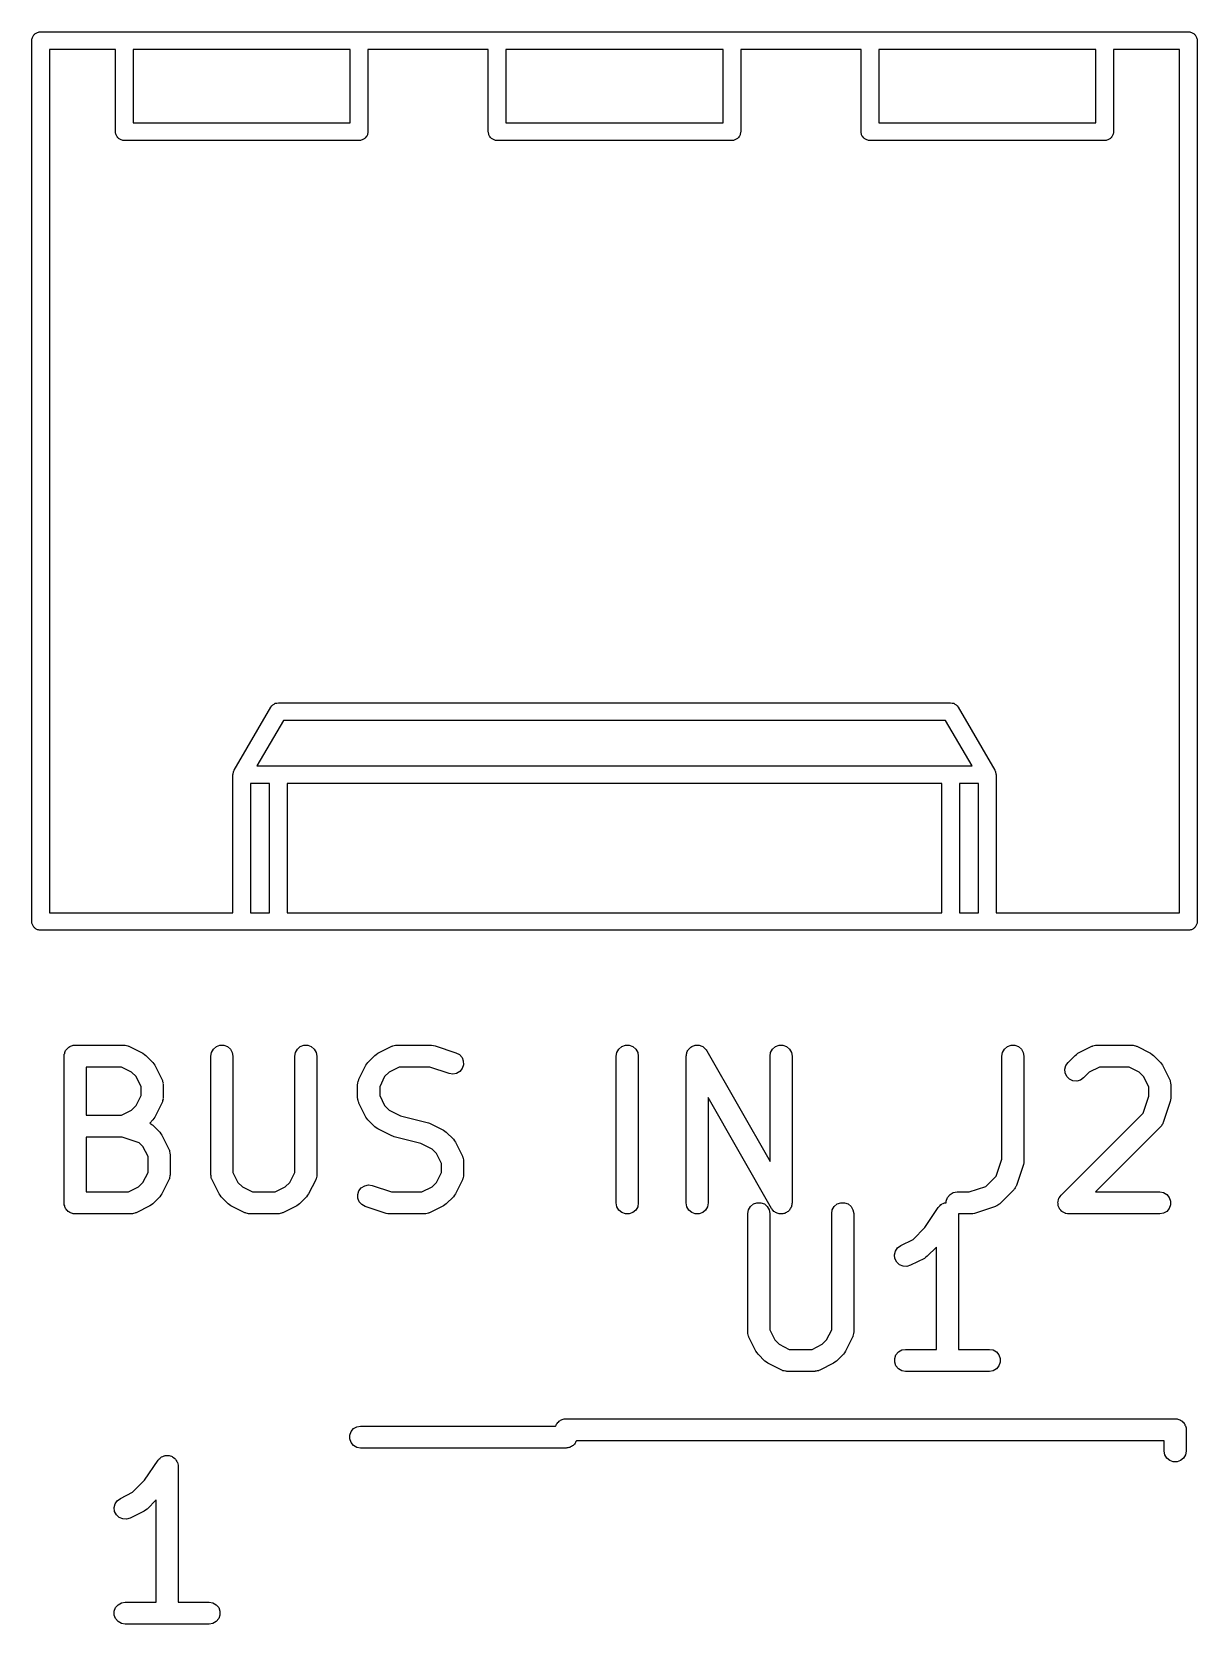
# Model space of a CAD drawing. Extents: x 127.3 to 176.4, y -111.4 to -62.2.
# Drawn here: x 148.43 to 156.37, y -73.04 to -62.2 of the extents above; entities that cross this region are included whole.
import ezdxf

# ---------------------------------------------------------------- set-up
doc = ezdxf.new("R2010")
doc.units = 0
doc.header["$MEASUREMENT"] = 0
doc.layers.add('BLACK', color=7, linetype='CONTINUOUS')

msp = doc.modelspace()

# ---------------------------------------------------------------- linework, layer by layer
at = {"layer": 'Black'}
for p, q in [((148.43, -62.258), (148.431, -62.2528)), ((148.43, -68.258), (148.43, -62.258)), ((148.431, -62.2476), (148.433, -62.2427)), ((148.431, -62.2528), (148.431, -62.2476)), ((148.433, -62.2427), (148.434, -62.2375)), ((148.434, -62.2375), (148.436, -62.2329)), ((148.436, -62.2329), (148.438, -62.228)), ((148.438, -62.228), (148.441, -62.224)), ((148.441, -62.224), (148.444, -62.2194)), ((148.444, -62.2194), (148.448, -62.2161)), ((148.448, -62.2161), (148.451, -62.212)), ((148.451, -62.212), (148.456, -62.2094)), ((148.456, -62.2094), (148.46, -62.206)), ((148.46, -62.206), (148.465, -62.2042)), ((148.465, -62.2042), (148.469, -62.2016)), ((148.469, -62.2016), (148.475, -62.2007)), ((148.475, -62.2007), (148.48, -62.1989)), ((148.48, -62.1989), (148.485, -62.1989)), ((148.485, -62.1989), (148.49, -62.198)), ((148.49, -62.198), (156.31, -62.198)), ((156.31, -62.198), (156.315, -62.1989)), ((156.315, -62.1989), (156.32, -62.1989)), ((156.32, -62.1989), (156.325, -62.2007)), ((156.325, -62.2007), (156.331, -62.2016)), ((156.331, -62.2016), (156.335, -62.2042)), ((156.335, -62.2042), (156.34, -62.206)), ((156.34, -62.206), (156.344, -62.2094)), ((156.344, -62.2094), (156.349, -62.212)), ((156.349, -62.212), (156.352, -62.2161)), ((156.352, -62.2161), (156.356, -62.2194)), ((156.356, -62.2194), (156.359, -62.224)), ((156.359, -62.224), (156.362, -62.228)), ((156.362, -62.228), (156.364, -62.2329)), ((156.364, -62.2329), (156.366, -62.2375)), ((156.366, -62.2375), (156.367, -62.2427)), ((156.367, -62.2427), (156.369, -62.2476)), ((156.369, -62.2476), (156.369, -62.2528)), ((156.369, -62.2528), (156.37, -62.258)), ((156.37, -62.258), (156.37, -68.258)), ((149, -62.318), (148.55, -62.318)), ((148.55, -62.318), (148.55, -68.198)), ((149, -62.878), (149, -62.318)), ((149.12, -62.318), (149.12, -62.818)), ((150.6, -62.318), (149.12, -62.318)), ((150.6, -62.818), (150.6, -62.318)), ((151.54, -62.318), (150.72, -62.318)), ((150.72, -62.318), (150.72, -62.878)), ((151.54, -62.878), (151.54, -62.318)), ((151.66, -62.318), (151.66, -62.818)), ((153.14, -62.318), (151.66, -62.318)), ((153.14, -62.818), (153.14, -62.318)), ((154.08, -62.318), (153.26, -62.318)), ((153.26, -62.318), (153.26, -62.878)), ((154.08, -62.878), (154.08, -62.318)), ((154.2, -62.318), (154.2, -62.818)), ((155.68, -62.318), (154.2, -62.318)), ((155.68, -62.818), (155.68, -62.318)), ((155.8, -62.318), (155.8, -62.878)), ((156.25, -62.318), (155.8, -62.318)), ((156.25, -68.198), (156.25, -62.318)), ((149.001, -62.8832), (149, -62.878)), ((149.001, -62.8884), (149.001, -62.8832)), ((149.003, -62.8933), (149.001, -62.8884)), ((149.004, -62.8985), (149.003, -62.8933)), ((149.006, -62.9031), (149.004, -62.8985)), ((149.008, -62.908), (149.006, -62.9031)), ((149.011, -62.912), (149.008, -62.908)), ((149.12, -62.818), (150.6, -62.818)), ((150.712, -62.908), (150.709, -62.912)), ((150.714, -62.9031), (150.712, -62.908)), ((150.716, -62.8985), (150.714, -62.9031)), ((150.717, -62.8933), (150.716, -62.8985)), ((150.719, -62.8884), (150.717, -62.8933)), ((150.72, -62.878), (150.719, -62.8832)), ((150.719, -62.8832), (150.719, -62.8884)), ((151.541, -62.8832), (151.54, -62.878)), ((151.541, -62.8884), (151.541, -62.8832)), ((151.543, -62.8933), (151.541, -62.8884)), ((151.544, -62.8985), (151.543, -62.8933)), ((151.546, -62.9031), (151.544, -62.8985)), ((151.548, -62.908), (151.546, -62.9031)), ((151.551, -62.912), (151.548, -62.908)), ((151.66, -62.818), (153.14, -62.818)), ((153.252, -62.908), (153.249, -62.912)), ((153.254, -62.9031), (153.252, -62.908)), ((153.256, -62.8985), (153.254, -62.9031)), ((153.257, -62.8933), (153.256, -62.8985)), ((153.259, -62.8884), (153.257, -62.8933)), ((153.26, -62.878), (153.259, -62.8832)), ((153.259, -62.8832), (153.259, -62.8884)), ((154.081, -62.8832), (154.08, -62.878)), ((154.081, -62.8884), (154.081, -62.8832)), ((154.083, -62.8933), (154.081, -62.8884)), ((154.084, -62.8985), (154.083, -62.8933)), ((154.086, -62.9031), (154.084, -62.8985)), ((154.088, -62.908), (154.086, -62.9031)), ((154.091, -62.912), (154.088, -62.908)), ((154.2, -62.818), (155.68, -62.818)), ((155.792, -62.908), (155.789, -62.912)), ((155.794, -62.9031), (155.792, -62.908)), ((155.796, -62.8985), (155.794, -62.9031)), ((155.797, -62.8933), (155.796, -62.8985)), ((155.799, -62.8884), (155.797, -62.8933)), ((155.8, -62.878), (155.799, -62.8832)), ((155.799, -62.8832), (155.799, -62.8884)), ((149.014, -62.9166), (149.011, -62.912)), ((149.018, -62.9199), (149.014, -62.9166)), ((149.021, -62.924), (149.018, -62.9199)), ((149.026, -62.9266), (149.021, -62.924)), ((149.03, -62.93), (149.026, -62.9266)), ((149.035, -62.9318), (149.03, -62.93)), ((149.039, -62.9344), (149.035, -62.9318)), ((149.045, -62.9353), (149.039, -62.9344)), ((149.05, -62.9371), (149.045, -62.9353)), ((149.055, -62.9371), (149.05, -62.9371)), ((149.06, -62.938), (149.055, -62.9371)), ((150.66, -62.938), (149.06, -62.938)), ((150.665, -62.9371), (150.66, -62.938)), ((150.67, -62.9371), (150.665, -62.9371)), ((150.675, -62.9353), (150.67, -62.9371)), ((150.681, -62.9344), (150.675, -62.9353)), ((150.685, -62.9318), (150.681, -62.9344)), ((150.69, -62.93), (150.685, -62.9318)), ((150.694, -62.9266), (150.69, -62.93)), ((150.699, -62.924), (150.694, -62.9266)), ((150.702, -62.9199), (150.699, -62.924)), ((150.706, -62.9166), (150.702, -62.9199)), ((150.709, -62.912), (150.706, -62.9166)), ((151.554, -62.9166), (151.551, -62.912)), ((151.558, -62.9199), (151.554, -62.9166)), ((151.561, -62.924), (151.558, -62.9199)), ((151.566, -62.9266), (151.561, -62.924)), ((151.57, -62.93), (151.566, -62.9266)), ((151.575, -62.9318), (151.57, -62.93)), ((151.579, -62.9344), (151.575, -62.9318)), ((151.585, -62.9353), (151.579, -62.9344)), ((151.59, -62.9371), (151.585, -62.9353)), ((151.595, -62.9371), (151.59, -62.9371)), ((151.6, -62.938), (151.595, -62.9371)), ((153.2, -62.938), (151.6, -62.938)), ((153.205, -62.9371), (153.2, -62.938)), ((153.21, -62.9371), (153.205, -62.9371)), ((153.215, -62.9353), (153.21, -62.9371)), ((153.221, -62.9344), (153.215, -62.9353)), ((153.225, -62.9318), (153.221, -62.9344)), ((153.23, -62.93), (153.225, -62.9318)), ((153.234, -62.9266), (153.23, -62.93)), ((153.239, -62.924), (153.234, -62.9266)), ((153.242, -62.9199), (153.239, -62.924)), ((153.246, -62.9166), (153.242, -62.9199)), ((153.249, -62.912), (153.246, -62.9166)), ((154.094, -62.9166), (154.091, -62.912)), ((154.098, -62.9199), (154.094, -62.9166)), ((154.101, -62.924), (154.098, -62.9199)), ((154.106, -62.9266), (154.101, -62.924)), ((154.11, -62.93), (154.106, -62.9266)), ((154.115, -62.9318), (154.11, -62.93)), ((154.119, -62.9344), (154.115, -62.9318)), ((154.125, -62.9353), (154.119, -62.9344)), ((154.13, -62.9371), (154.125, -62.9353)), ((154.135, -62.9371), (154.13, -62.9371)), ((154.14, -62.938), (154.135, -62.9371)), ((155.74, -62.938), (154.14, -62.938)), ((155.745, -62.9371), (155.74, -62.938)), ((155.75, -62.9371), (155.745, -62.9371)), ((155.755, -62.9353), (155.75, -62.9371)), ((155.761, -62.9344), (155.755, -62.9353)), ((155.765, -62.9318), (155.761, -62.9344)), ((155.77, -62.93), (155.765, -62.9318)), ((155.774, -62.9266), (155.77, -62.93)), ((155.779, -62.924), (155.774, -62.9266)), ((155.782, -62.9199), (155.779, -62.924)), ((155.786, -62.9166), (155.782, -62.9199)), ((155.789, -62.912), (155.786, -62.9166)), ((149.808, -67.2278), (150.058, -66.7978)), ((150.058, -66.7978), (150.065, -66.79)), ((150.065, -66.79), (150.071, -66.782)), ((150.071, -66.782), (150.072, -66.782)), ((150.072, -66.7819), (150.08, -66.7768)), ((150.072, -66.782), (150.072, -66.7819)), ((150.08, -66.7768), (150.089, -66.7716)), ((150.089, -66.7716), (150.09, -66.7716)), ((150.09, -66.7716), (150.1, -66.7698)), ((150.09, -66.7716), (150.09, -66.7716)), ((150.1, -66.7698), (150.11, -66.768)), ((150.11, -66.768), (150.11, -66.768)), ((150.11, -66.768), (154.69, -66.768)), ((154.69, -66.768), (154.69, -66.768)), ((154.69, -66.768), (154.7, -66.7698)), ((154.7, -66.7698), (154.71, -66.7716)), ((154.71, -66.7716), (154.71, -66.7716)), ((154.71, -66.7716), (154.711, -66.7716)), ((154.711, -66.7716), (154.72, -66.7768)), ((154.72, -66.7768), (154.728, -66.7819)), ((154.728, -66.7819), (154.728, -66.782)), ((154.728, -66.782), (154.729, -66.782)), ((154.729, -66.782), (154.735, -66.7901)), ((154.735, -66.7901), (154.742, -66.7978)), ((154.742, -66.7978), (154.742, -66.798)), ((154.742, -66.798), (154.742, -66.798)), ((154.742, -66.798), (154.742, -66.798)), ((154.742, -66.798), (154.992, -67.2278)), ((150.145, -66.888), (149.964, -67.198)), ((154.655, -66.888), (150.145, -66.888)), ((154.836, -67.198), (154.655, -66.888)), ((149.801, -67.2474), (149.803, -67.2426)), ((149.801, -67.2475), (149.801, -67.2474)), ((149.801, -67.2476), (149.801, -67.2475)), ((149.801, -67.2528), (149.801, -67.2476)), ((149.803, -67.2426), (149.804, -67.2375)), ((149.804, -67.2375), (149.806, -67.2329)), ((149.806, -67.2329), (149.808, -67.228)), ((149.808, -67.2279), (149.808, -67.2278)), ((149.808, -67.228), (149.808, -67.2279)), ((149.964, -67.198), (154.836, -67.198)), ((154.992, -67.2278), (154.992, -67.2279)), ((154.992, -67.2279), (154.992, -67.228)), ((154.992, -67.228), (154.994, -67.2329)), ((154.994, -67.2329), (154.996, -67.2375)), ((154.996, -67.2375), (154.997, -67.2426)), ((154.997, -67.2426), (154.999, -67.2474)), ((154.999, -67.2474), (154.999, -67.2475)), ((154.999, -67.2475), (154.999, -67.2476)), ((154.999, -67.2476), (154.999, -67.2528)), ((149.8, -67.258), (149.801, -67.2528)), ((149.8, -68.198), (149.8, -67.258)), ((149.92, -67.318), (149.92, -68.198)), ((150.05, -67.318), (149.92, -67.318)), ((150.05, -68.198), (150.05, -67.318)), ((150.17, -67.318), (150.17, -68.198)), ((154.63, -67.318), (150.17, -67.318)), ((154.63, -68.198), (154.63, -67.318)), ((154.75, -67.318), (154.75, -68.198)), ((154.88, -67.318), (154.75, -67.318)), ((154.88, -68.198), (154.88, -67.318)), ((154.999, -67.2528), (155, -67.258)), ((155, -67.258), (155, -68.198)), ((148.55, -68.198), (149.8, -68.198)), ((149.92, -68.198), (150.05, -68.198)), ((150.17, -68.198), (154.63, -68.198)), ((154.75, -68.198), (154.88, -68.198)), ((155, -68.198), (156.25, -68.198)), ((148.431, -68.2632), (148.43, -68.258)), ((148.431, -68.2684), (148.431, -68.2632)), ((148.433, -68.2733), (148.431, -68.2684)), ((148.434, -68.2785), (148.433, -68.2733)), ((148.436, -68.2831), (148.434, -68.2785)), ((148.438, -68.288), (148.436, -68.2831)), ((148.441, -68.292), (148.438, -68.288)), ((148.444, -68.2966), (148.441, -68.292)), ((148.448, -68.2999), (148.444, -68.2966)), ((148.451, -68.304), (148.448, -68.2999)), ((148.456, -68.3066), (148.451, -68.304)), ((148.46, -68.31), (148.456, -68.3066)), ((148.465, -68.3118), (148.46, -68.31)), ((148.469, -68.3144), (148.465, -68.3118)), ((148.475, -68.3153), (148.469, -68.3144)), ((148.48, -68.3171), (148.475, -68.3153)), ((148.485, -68.3171), (148.48, -68.3171)), ((148.49, -68.318), (148.485, -68.3171)), ((156.31, -68.318), (148.49, -68.318)), ((156.315, -68.3171), (156.31, -68.318)), ((156.32, -68.3171), (156.315, -68.3171)), ((156.325, -68.3153), (156.32, -68.3171)), ((156.331, -68.3144), (156.325, -68.3153)), ((156.335, -68.3118), (156.331, -68.3144)), ((156.34, -68.31), (156.335, -68.3118)), ((156.344, -68.3066), (156.34, -68.31)), ((156.349, -68.304), (156.344, -68.3066)), ((156.352, -68.2999), (156.349, -68.304)), ((156.356, -68.2966), (156.352, -68.2999)), ((156.359, -68.292), (156.356, -68.2966)), ((156.362, -68.288), (156.359, -68.292)), ((156.364, -68.2831), (156.362, -68.288)), ((156.366, -68.2785), (156.364, -68.2831)), ((156.367, -68.2733), (156.366, -68.2785)), ((156.369, -68.2684), (156.367, -68.2733)), ((156.37, -68.258), (156.369, -68.2632)), ((156.369, -68.2632), (156.369, -68.2684)), ((148.65, -69.1754), (148.651, -69.1689)), ((148.65, -70.1754), (148.65, -69.1754)), ((148.651, -69.1624), (148.654, -69.1562)), ((148.651, -69.1689), (148.651, -69.1624)), ((148.654, -69.1562), (148.655, -69.1497)), ((148.655, -69.1497), (148.658, -69.144)), ((148.658, -69.144), (148.66, -69.1379)), ((148.66, -69.1379), (148.665, -69.1329)), ((148.665, -69.1329), (148.668, -69.1272)), ((148.668, -69.1272), (148.673, -69.123)), ((148.673, -69.123), (148.677, -69.1179)), ((148.677, -69.1179), (148.683, -69.1146)), ((148.683, -69.1146), (148.688, -69.1104)), ((148.688, -69.1104), (148.694, -69.1082)), ((148.694, -69.1082), (148.7, -69.1049)), ((148.7, -69.1049), (148.706, -69.1038)), ((148.706, -69.1038), (148.712, -69.1015)), ((148.712, -69.1015), (148.719, -69.1015)), ((148.719, -69.1015), (148.725, -69.1004)), ((148.725, -69.1004), (149.059, -69.1004)), ((149.059, -69.1004), (149.063, -69.1011)), ((149.063, -69.1011), (149.067, -69.1009)), ((149.067, -69.1009), (149.076, -69.1034)), ((149.076, -69.1034), (149.084, -69.1049)), ((149.084, -69.1049), (149.088, -69.1071)), ((149.088, -69.1071), (149.092, -69.1083)), ((149.092, -69.1083), (149.187, -69.1559)), ((149.187, -69.1559), (149.197, -69.1631)), ((149.197, -69.1631), (149.207, -69.17)), ((149.207, -69.17), (149.254, -69.2176)), ((149.65, -69.1754), (149.655, -69.1497)), ((149.65, -69.9849), (149.65, -69.1754)), ((149.655, -69.1497), (149.668, -69.1272)), ((149.668, -69.1272), (149.688, -69.1104)), ((149.688, -69.1104), (149.712, -69.1015)), ((149.712, -69.1015), (149.738, -69.1015)), ((149.738, -69.1015), (149.763, -69.1104)), ((149.763, -69.1104), (149.783, -69.1272)), ((149.783, -69.1272), (149.796, -69.1497)), ((149.796, -69.1497), (149.8, -69.1754)), ((149.8, -69.1754), (149.8, -69.9672)), ((150.222, -69.1754), (150.226, -69.1497)), ((150.222, -69.9672), (150.222, -69.1754)), ((150.226, -69.1497), (150.239, -69.1272)), ((150.239, -69.1272), (150.259, -69.1104)), ((150.259, -69.1104), (150.284, -69.1015)), ((150.284, -69.1015), (150.31, -69.1015)), ((150.31, -69.1015), (150.334, -69.1104)), ((150.334, -69.1104), (150.354, -69.1272)), ((150.354, -69.1272), (150.367, -69.1497)), ((150.367, -69.1497), (150.372, -69.1754)), ((150.372, -69.1754), (150.372, -69.9849)), ((150.72, -69.2176), (150.767, -69.17)), ((150.767, -69.17), (150.777, -69.1631)), ((150.777, -69.1631), (150.787, -69.1559)), ((150.787, -69.1559), (150.882, -69.1083)), ((150.882, -69.1083), (150.886, -69.1071)), ((150.886, -69.1071), (150.89, -69.1049)), ((150.89, -69.1049), (150.899, -69.1034)), ((150.899, -69.1034), (150.907, -69.1009)), ((150.907, -69.1009), (150.911, -69.1011)), ((150.911, -69.1011), (150.916, -69.1004)), ((150.916, -69.1004), (151.154, -69.1004)), ((151.154, -69.1004), (151.166, -69.1025)), ((151.166, -69.1025), (151.178, -69.1042)), ((151.178, -69.1042), (151.32, -69.1518)), ((151.32, -69.1518), (151.343, -69.1643)), ((151.343, -69.1643), (151.361, -69.1837)), ((151.361, -69.1837), (151.37, -69.208)), ((152.412, -69.1754), (152.417, -69.1497)), ((152.412, -70.1754), (152.412, -69.1754)), ((152.417, -69.1497), (152.43, -69.1272)), ((152.43, -69.1272), (152.45, -69.1104)), ((152.45, -69.1104), (152.474, -69.1015)), ((152.474, -69.1015), (152.5, -69.1015)), ((152.5, -69.1015), (152.525, -69.1104)), ((152.525, -69.1104), (152.545, -69.1272)), ((152.545, -69.1272), (152.558, -69.1497)), ((152.558, -69.1497), (152.562, -69.1754)), ((152.562, -69.1754), (152.562, -70.1754)), ((152.888, -69.1754), (152.89, -69.1688)), ((152.888, -70.1754), (152.888, -69.1754)), ((152.89, -69.162), (152.892, -69.156)), ((152.89, -69.1688), (152.89, -69.162)), ((152.892, -69.156), (152.893, -69.1497)), ((152.893, -69.1497), (152.896, -69.1439)), ((152.896, -69.1439), (152.899, -69.1376)), ((152.899, -69.1376), (152.903, -69.1327)), ((152.903, -69.1327), (152.906, -69.1272)), ((152.906, -69.1272), (152.911, -69.1228)), ((152.911, -69.1228), (152.915, -69.1177)), ((152.915, -69.1177), (152.921, -69.1145)), ((152.921, -69.1145), (152.926, -69.1104)), ((152.926, -69.1104), (152.932, -69.1081)), ((152.932, -69.1081), (152.938, -69.1048)), ((152.938, -69.1048), (152.944, -69.1037)), ((152.944, -69.1037), (152.95, -69.1015)), ((152.95, -69.1015), (152.957, -69.1015)), ((152.957, -69.1015), (152.964, -69.1004)), ((152.964, -69.1004), (152.97, -69.1015)), ((152.97, -69.1015), (152.976, -69.1015)), ((152.976, -69.1015), (152.983, -69.1038)), ((152.983, -69.1038), (152.989, -69.105)), ((152.989, -69.105), (152.995, -69.1082)), ((152.995, -69.1082), (153.001, -69.1104)), ((153.001, -69.1104), (153.006, -69.1148)), ((153.006, -69.1148), (153.012, -69.1181)), ((153.012, -69.1181), (153.016, -69.1231)), ((153.016, -69.1231), (153.021, -69.1272)), ((153.021, -69.1272), (153.024, -69.133)), ((153.024, -69.133), (153.028, -69.1382)), ((153.028, -69.1382), (153.46, -69.893)), ((153.46, -69.1754), (153.464, -69.1497)), ((153.46, -69.893), (153.46, -69.1754)), ((153.464, -69.1497), (153.477, -69.1272)), ((153.477, -69.1272), (153.497, -69.1104)), ((153.497, -69.1104), (153.522, -69.1015)), ((153.522, -69.1015), (153.548, -69.1015)), ((153.548, -69.1015), (153.572, -69.1104)), ((153.572, -69.1104), (153.592, -69.1272)), ((153.592, -69.1272), (153.605, -69.1497)), ((153.605, -69.1497), (153.61, -69.1754)), ((153.61, -69.1754), (153.61, -70.1754)), ((155.04, -69.1754), (155.044, -69.1497)), ((155.04, -69.8775), (155.04, -69.1754)), ((155.044, -69.1497), (155.057, -69.1272)), ((155.057, -69.1272), (155.077, -69.1104)), ((155.077, -69.1104), (155.102, -69.1015)), ((155.102, -69.1015), (155.128, -69.1015)), ((155.128, -69.1015), (155.152, -69.1104)), ((155.152, -69.1104), (155.172, -69.1272)), ((155.172, -69.1272), (155.185, -69.1497)), ((155.185, -69.1497), (155.19, -69.1754)), ((155.19, -69.1754), (155.19, -69.8897)), ((155.49, -69.2176), (155.538, -69.17)), ((155.538, -69.17), (155.548, -69.1631)), ((155.548, -69.1631), (155.557, -69.1559)), ((155.557, -69.1559), (155.653, -69.1083)), ((155.653, -69.1083), (155.657, -69.1071)), ((155.657, -69.1071), (155.66, -69.1049)), ((155.66, -69.1049), (155.669, -69.1034)), ((155.669, -69.1034), (155.678, -69.1009)), ((155.678, -69.1009), (155.682, -69.1011)), ((155.682, -69.1011), (155.686, -69.1004)), ((155.686, -69.1004), (155.924, -69.1004)), ((155.924, -69.1004), (155.928, -69.1011)), ((155.928, -69.1011), (155.933, -69.1009)), ((155.933, -69.1009), (155.941, -69.1034)), ((155.941, -69.1034), (155.95, -69.1049)), ((155.95, -69.1049), (155.954, -69.1071)), ((155.954, -69.1071), (155.958, -69.1083)), ((155.958, -69.1083), (156.053, -69.1559)), ((156.053, -69.1559), (156.063, -69.1631)), ((156.063, -69.1631), (156.072, -69.17)), ((156.072, -69.17), (156.12, -69.2176)), ((148.8, -69.2504), (148.8, -69.5766)), ((149.041, -69.2504), (148.8, -69.2504)), ((149.109, -69.2846), (149.041, -69.2504)), ((149.14, -69.315), (149.109, -69.2846)), ((149.254, -69.2176), (149.261, -69.2274)), ((149.261, -69.2274), (149.269, -69.2371)), ((149.269, -69.2371), (149.316, -69.3323)), ((150.658, -69.3323), (150.706, -69.2371)), ((150.706, -69.2371), (150.713, -69.2274)), ((150.713, -69.2274), (150.72, -69.2176)), ((150.865, -69.2846), (150.834, -69.315)), ((150.933, -69.2504), (150.865, -69.2846)), ((151.142, -69.2504), (150.933, -69.2504)), ((151.273, -69.2942), (151.142, -69.2504)), ((151.299, -69.298), (151.273, -69.2942)), ((151.324, -69.2927), (151.299, -69.298)), ((151.346, -69.2791), (151.324, -69.2927)), ((151.363, -69.2587), (151.346, -69.2791)), ((151.371, -69.234), (151.363, -69.2587)), ((151.37, -69.208), (151.371, -69.234)), ((155.469, -69.2641), (155.475, -69.2389)), ((155.471, -69.29), (155.469, -69.2641)), ((155.482, -69.3136), (155.471, -69.29)), ((155.475, -69.2389), (155.49, -69.2176)), ((155.635, -69.2846), (155.596, -69.3237)), ((155.704, -69.2504), (155.635, -69.2846)), ((155.906, -69.2504), (155.704, -69.2504)), ((155.975, -69.2846), (155.906, -69.2504)), ((156.005, -69.315), (155.975, -69.2846)), ((156.12, -69.2176), (156.127, -69.2274)), ((156.127, -69.2274), (156.134, -69.2371)), ((156.134, -69.2371), (156.182, -69.3323)), ((149.174, -69.3836), (149.14, -69.315)), ((149.174, -69.4434), (149.174, -69.3836)), ((149.316, -69.3323), (149.317, -69.3365)), ((149.317, -69.3365), (149.32, -69.3402)), ((149.32, -69.3402), (149.321, -69.3489)), ((149.321, -69.3489), (149.324, -69.3573)), ((149.324, -69.3573), (149.323, -69.3616)), ((149.323, -69.3616), (149.324, -69.3659)), ((149.324, -69.3659), (149.324, -69.4611)), ((150.65, -69.3659), (150.651, -69.3616)), ((150.65, -69.4611), (150.65, -69.3659)), ((150.651, -69.3573), (150.653, -69.3489)), ((150.651, -69.3616), (150.651, -69.3573)), ((150.653, -69.3489), (150.655, -69.3402)), ((150.655, -69.3402), (150.657, -69.3365)), ((150.657, -69.3365), (150.658, -69.3323)), ((150.834, -69.315), (150.8, -69.3836)), ((150.8, -69.3836), (150.8, -69.4434)), ((155.5, -69.3321), (155.482, -69.3136)), ((155.524, -69.3431), (155.5, -69.3321)), ((155.55, -69.3453), (155.524, -69.3431)), ((155.575, -69.3386), (155.55, -69.3453)), ((155.596, -69.3237), (155.575, -69.3386)), ((156.04, -69.3836), (156.005, -69.315)), ((156.04, -69.4489), (156.04, -69.3836)), ((156.182, -69.3323), (156.183, -69.3365)), ((156.183, -69.3365), (156.185, -69.3402)), ((156.185, -69.3402), (156.187, -69.3489)), ((156.187, -69.3489), (156.189, -69.3573)), ((156.189, -69.3573), (156.189, -69.3616)), ((156.189, -69.3616), (156.19, -69.3659)), ((156.19, -69.3659), (156.19, -69.4611)), ((149.109, -69.5423), (149.14, -69.5119)), ((149.14, -69.5119), (149.174, -69.4434)), ((149.316, -69.4946), (149.269, -69.5899)), ((149.317, -69.4905), (149.316, -69.4946)), ((149.32, -69.4867), (149.317, -69.4905)), ((149.321, -69.4781), (149.32, -69.4867)), ((149.324, -69.4697), (149.321, -69.4781)), ((149.324, -69.4611), (149.323, -69.4654)), ((149.323, -69.4654), (149.324, -69.4697)), ((150.651, -69.4654), (150.65, -69.4611)), ((150.651, -69.4697), (150.651, -69.4654)), ((150.653, -69.4781), (150.651, -69.4697)), ((150.655, -69.4867), (150.653, -69.4781)), ((150.657, -69.4905), (150.655, -69.4867)), ((150.658, -69.4946), (150.657, -69.4905)), ((150.706, -69.5899), (150.658, -69.4946)), ((150.8, -69.4434), (150.834, -69.5119)), ((150.834, -69.5119), (150.865, -69.5423)), ((153.47, -70.2126), (153.038, -69.4578)), ((153.038, -69.4578), (153.038, -70.1754)), ((156.001, -69.5634), (156.04, -69.4489)), ((156.186, -69.4848), (156.138, -69.6277)), ((156.188, -69.4729), (156.186, -69.4848)), ((156.19, -69.4611), (156.188, -69.4729)), ((148.8, -69.5766), (149.041, -69.5766)), ((149.041, -69.5766), (149.109, -69.5423)), ((149.254, -69.6094), (149.233, -69.6311)), ((149.233, -69.6311), (149.233, -69.6312)), ((149.233, -69.6312), (149.24, -69.6363)), ((149.261, -69.5995), (149.254, -69.6094)), ((149.269, -69.5899), (149.261, -69.5995)), ((150.713, -69.5995), (150.706, -69.5899)), ((150.72, -69.6094), (150.713, -69.5995)), ((150.767, -69.657), (150.72, -69.6094)), ((150.865, -69.5423), (150.942, -69.5808)), ((150.942, -69.5808), (151.124, -69.6264)), ((151.124, -69.6264), (151.132, -69.6298)), ((151.132, -69.6298), (151.14, -69.6321)), ((151.14, -69.6321), (151.235, -69.6797)), ((155.443, -70.1223), (156.001, -69.5634)), ((156.136, -69.6315), (156.135, -69.6356)), ((156.138, -69.6277), (156.136, -69.6315)), ((148.8, -69.7266), (148.8, -70.1004)), ((149.046, -69.7266), (148.8, -69.7266)), ((149.161, -69.7647), (149.046, -69.7266)), ((149.24, -69.6363), (149.248, -69.6404)), ((149.248, -69.6404), (149.251, -69.6437)), ((149.251, -69.6437), (149.254, -69.6462)), ((149.254, -69.6462), (149.302, -69.6938)), ((149.302, -69.6938), (149.309, -69.7036)), ((149.309, -69.7036), (149.316, -69.7133)), ((149.316, -69.7133), (149.364, -69.8085)), ((150.777, -69.6639), (150.767, -69.657)), ((150.787, -69.671), (150.777, -69.6639)), ((150.882, -69.7187), (150.787, -69.671)), ((150.89, -69.721), (150.882, -69.7187)), ((150.898, -69.7243), (150.89, -69.721)), ((151.08, -69.77), (150.898, -69.7243)), ((151.235, -69.6797), (151.245, -69.6869)), ((151.245, -69.6869), (151.254, -69.6938)), ((151.254, -69.6938), (151.302, -69.7414)), ((151.302, -69.7414), (151.309, -69.7512)), ((156.12, -69.657), (155.677, -70.1004)), ((156.123, -69.6534), (156.12, -69.657)), ((156.126, -69.6506), (156.123, -69.6534)), ((156.13, -69.6429), (156.126, -69.6506)), ((156.135, -69.6356), (156.13, -69.6429)), ((149.187, -69.7912), (149.161, -69.7647)), ((149.222, -69.8598), (149.187, -69.7912)), ((149.364, -69.8085), (149.365, -69.8127)), ((149.365, -69.8127), (149.367, -69.8164)), ((149.367, -69.8164), (149.369, -69.8251)), ((149.369, -69.8251), (149.371, -69.8335)), ((149.371, -69.8335), (149.371, -69.8378)), ((149.371, -69.8378), (149.372, -69.842)), ((149.372, -69.842), (149.372, -69.9849)), ((151.157, -69.8084), (151.08, -69.77)), ((151.187, -69.8389), (151.157, -69.8084)), ((151.222, -69.9074), (151.187, -69.8389)), ((151.309, -69.7512), (151.316, -69.7609)), ((151.316, -69.7609), (151.364, -69.8561)), ((149.222, -69.9672), (149.222, -69.8598)), ((151.222, -69.9672), (151.222, -69.9074)), ((151.364, -69.8561), (151.365, -69.8603)), ((151.365, -69.8603), (151.367, -69.864)), ((151.367, -69.864), (151.369, -69.8727)), ((151.369, -69.8727), (151.371, -69.8811)), ((151.371, -69.8811), (151.371, -69.8854)), ((151.371, -69.8854), (151.372, -69.8897)), ((151.372, -69.8897), (151.372, -69.9849)), ((155.001, -69.992), (155.04, -69.8775)), ((155.186, -69.9134), (155.138, -70.0562)), ((155.188, -69.9015), (155.186, -69.9134)), ((155.19, -69.8897), (155.188, -69.9015)), ((149.088, -70.1004), (149.157, -70.0661)), ((149.157, -70.0661), (149.187, -70.0357)), ((149.187, -70.0357), (149.222, -69.9672)), ((149.364, -70.0184), (149.316, -70.1137)), ((149.365, -70.0143), (149.364, -70.0184)), ((149.367, -70.0106), (149.365, -70.0143)), ((149.369, -70.0019), (149.367, -70.0106)), ((149.371, -69.9935), (149.369, -70.0019)), ((149.372, -69.9849), (149.371, -69.9892)), ((149.371, -69.9892), (149.371, -69.9935)), ((149.651, -69.9892), (149.65, -69.9849)), ((149.651, -69.9935), (149.651, -69.9892)), ((149.653, -70.0019), (149.651, -69.9935)), ((149.655, -70.0106), (149.653, -70.0019)), ((149.657, -70.0143), (149.655, -70.0106)), ((149.658, -70.0184), (149.657, -70.0143)), ((149.706, -70.1137), (149.658, -70.0184)), ((149.8, -69.9672), (149.834, -70.0357)), ((149.834, -70.0357), (149.865, -70.0661)), ((149.865, -70.0661), (149.933, -70.1004)), ((150.088, -70.1004), (150.157, -70.0661)), ((150.157, -70.0661), (150.187, -70.0357)), ((150.187, -70.0357), (150.222, -69.9672)), ((150.364, -70.0184), (150.316, -70.1137)), ((150.365, -70.0143), (150.364, -70.0184)), ((150.367, -70.0106), (150.365, -70.0143)), ((150.369, -70.0019), (150.367, -70.0106)), ((150.371, -69.9935), (150.369, -70.0019)), ((150.372, -69.9849), (150.371, -69.9892)), ((150.371, -69.9892), (150.371, -69.9935)), ((150.675, -70.0716), (150.698, -70.058)), ((150.698, -70.058), (150.723, -70.0528)), ((150.723, -70.0528), (150.749, -70.0566)), ((150.749, -70.0566), (150.88, -70.1004)), ((151.088, -70.1004), (151.157, -70.0661)), ((151.157, -70.0661), (151.187, -70.0357)), ((151.187, -70.0357), (151.222, -69.9672)), ((151.364, -70.0184), (151.316, -70.1137)), ((151.365, -70.0143), (151.364, -70.0184)), ((151.367, -70.0106), (151.365, -70.0143)), ((151.369, -70.0019), (151.367, -70.0106)), ((151.371, -69.9935), (151.369, -70.0019)), ((151.372, -69.9849), (151.371, -69.9892)), ((151.371, -69.9892), (151.371, -69.9935)), ((154.817, -70.1004), (154.931, -70.0622)), ((154.931, -70.0622), (155.001, -69.992)), ((155.135, -70.0642), (155.13, -70.0714)), ((155.136, -70.06), (155.135, -70.0642)), ((155.138, -70.0562), (155.136, -70.06)), ((148.651, -70.1818), (148.65, -70.1754)), ((148.8, -70.1004), (149.088, -70.1004)), ((149.302, -70.1332), (149.254, -70.1808)), ((149.309, -70.1233), (149.302, -70.1332)), ((149.316, -70.1137), (149.309, -70.1233)), ((149.713, -70.1233), (149.706, -70.1137)), ((149.72, -70.1332), (149.713, -70.1233)), ((149.767, -70.1808), (149.72, -70.1332)), ((149.933, -70.1004), (150.088, -70.1004)), ((150.302, -70.1332), (150.254, -70.1808)), ((150.309, -70.1233), (150.302, -70.1332)), ((150.316, -70.1137), (150.309, -70.1233)), ((150.651, -70.1168), (150.659, -70.092)), ((150.652, -70.1428), (150.651, -70.1168)), ((150.661, -70.167), (150.652, -70.1428)), ((150.659, -70.092), (150.675, -70.0716)), ((150.679, -70.1865), (150.661, -70.167)), ((150.88, -70.1004), (151.088, -70.1004)), ((151.302, -70.1332), (151.254, -70.1808)), ((151.309, -70.1233), (151.302, -70.1332)), ((151.316, -70.1137), (151.309, -70.1233)), ((152.417, -70.201), (152.412, -70.1754)), ((152.562, -70.1754), (152.558, -70.201)), ((152.893, -70.201), (152.888, -70.1754)), ((153.038, -70.1754), (153.034, -70.201)), ((153.346, -70.1824), (153.37, -70.1735)), ((153.37, -70.1735), (153.396, -70.1735)), ((153.396, -70.1735), (153.421, -70.1824)), ((153.61, -70.1754), (153.609, -70.182)), ((153.917, -70.1824), (153.941, -70.1735)), ((153.941, -70.1735), (153.968, -70.1735)), ((153.968, -70.1735), (153.992, -70.1824)), ((154.64, -70.1794), (154.648, -70.1754)), ((154.648, -70.1754), (154.652, -70.1749)), ((154.652, -70.1749), (154.656, -70.1735)), ((154.656, -70.1735), (154.66, -70.1735)), ((154.66, -70.1624), (154.669, -70.1379)), ((154.66, -70.1735), (154.66, -70.1624)), ((154.669, -70.1379), (154.686, -70.1179)), ((154.686, -70.1179), (154.708, -70.1049)), ((154.708, -70.1049), (154.734, -70.1004)), ((154.734, -70.1004), (154.817, -70.1004)), ((155.12, -70.0856), (155.025, -70.1808)), ((155.123, -70.082), (155.12, -70.0856)), ((155.126, -70.0791), (155.123, -70.082)), ((155.13, -70.0714), (155.126, -70.0791)), ((155.421, -70.1688), (155.422, -70.1657)), ((155.422, -70.1786), (155.421, -70.1688)), ((155.422, -70.1624), (155.425, -70.1531)), ((155.422, -70.1657), (155.422, -70.1624)), ((155.425, -70.1531), (155.428, -70.1437)), ((155.428, -70.1437), (155.43, -70.141)), ((155.43, -70.141), (155.431, -70.1379)), ((155.431, -70.1379), (155.437, -70.1304)), ((155.437, -70.1304), (155.443, -70.1223)), ((155.677, -70.1004), (156.115, -70.1004)), ((156.115, -70.1004), (156.14, -70.1049)), ((156.14, -70.1049), (156.163, -70.1179)), ((156.163, -70.1179), (156.18, -70.1379)), ((156.18, -70.1379), (156.189, -70.1624)), ((156.189, -70.1624), (156.189, -70.1884)), ((148.651, -70.1884), (148.651, -70.1818)), ((148.654, -70.1946), (148.651, -70.1884)), ((148.655, -70.201), (148.654, -70.1946)), ((148.658, -70.2067), (148.655, -70.201)), ((148.66, -70.2129), (148.658, -70.2067)), ((148.665, -70.2179), (148.66, -70.2129)), ((148.668, -70.2236), (148.665, -70.2179)), ((148.673, -70.2278), (148.668, -70.2236)), ((148.677, -70.2328), (148.673, -70.2278)), ((148.683, -70.2361), (148.677, -70.2328)), ((148.688, -70.2403), (148.683, -70.2361)), ((148.694, -70.2426), (148.688, -70.2403)), ((148.7, -70.2459), (148.694, -70.2426)), ((148.706, -70.247), (148.7, -70.2459)), ((148.712, -70.2492), (148.706, -70.247)), ((148.719, -70.2492), (148.712, -70.2492)), ((148.725, -70.2504), (148.719, -70.2492)), ((149.106, -70.2504), (148.725, -70.2504)), ((149.11, -70.2496), (149.106, -70.2504)), ((149.115, -70.2499), (149.11, -70.2496)), ((149.123, -70.2474), (149.115, -70.2499)), ((149.132, -70.2459), (149.123, -70.2474)), ((149.136, -70.2437), (149.132, -70.2459)), ((149.14, -70.2425), (149.136, -70.2437)), ((149.235, -70.1948), (149.14, -70.2425)), ((149.245, -70.1877), (149.235, -70.1948)), ((149.254, -70.1808), (149.245, -70.1877)), ((149.777, -70.1877), (149.767, -70.1808)), ((149.787, -70.1948), (149.777, -70.1877)), ((149.882, -70.2425), (149.787, -70.1948)), ((149.886, -70.2437), (149.882, -70.2425)), ((149.89, -70.2459), (149.886, -70.2437)), ((149.899, -70.2474), (149.89, -70.2459)), ((149.907, -70.2499), (149.899, -70.2474)), ((149.911, -70.2496), (149.907, -70.2499)), ((149.916, -70.2504), (149.911, -70.2496)), ((150.106, -70.2504), (149.916, -70.2504)), ((150.11, -70.2496), (150.106, -70.2504)), ((150.115, -70.2499), (150.11, -70.2496)), ((150.123, -70.2474), (150.115, -70.2499)), ((150.132, -70.2459), (150.123, -70.2474)), ((150.136, -70.2437), (150.132, -70.2459)), ((150.14, -70.2425), (150.136, -70.2437)), ((150.235, -70.1948), (150.14, -70.2425)), ((150.245, -70.1877), (150.235, -70.1948)), ((150.254, -70.1808), (150.245, -70.1877)), ((150.702, -70.1989), (150.679, -70.1865)), ((150.844, -70.2465), (150.702, -70.1989)), ((150.856, -70.2483), (150.844, -70.2465)), ((150.868, -70.2504), (150.856, -70.2483)), ((151.106, -70.2504), (150.868, -70.2504)), ((151.11, -70.2496), (151.106, -70.2504)), ((151.115, -70.2499), (151.11, -70.2496)), ((151.123, -70.2474), (151.115, -70.2499)), ((151.132, -70.2459), (151.123, -70.2474)), ((151.136, -70.2437), (151.132, -70.2459)), ((151.14, -70.2425), (151.136, -70.2437)), ((151.235, -70.1948), (151.14, -70.2425)), ((151.245, -70.1877), (151.235, -70.1948)), ((151.254, -70.1808), (151.245, -70.1877)), ((152.43, -70.2236), (152.417, -70.201)), ((152.45, -70.2403), (152.43, -70.2236)), ((152.474, -70.2492), (152.45, -70.2403)), ((152.5, -70.2492), (152.474, -70.2492)), ((152.525, -70.2403), (152.5, -70.2492)), ((152.545, -70.2236), (152.525, -70.2403)), ((152.558, -70.201), (152.545, -70.2236)), ((152.906, -70.2236), (152.893, -70.201)), ((152.926, -70.2403), (152.906, -70.2236)), ((152.95, -70.2492), (152.926, -70.2403)), ((152.976, -70.2492), (152.95, -70.2492)), ((153.001, -70.2403), (152.976, -70.2492)), ((153.021, -70.2236), (153.001, -70.2403)), ((153.034, -70.201), (153.021, -70.2236)), ((153.308, -70.2474), (153.313, -70.2217)), ((153.308, -71.0569), (153.308, -70.2474)), ((153.313, -70.2217), (153.326, -70.1992)), ((153.326, -70.1992), (153.346, -70.1824)), ((153.421, -70.1824), (153.441, -70.1992)), ((153.441, -70.1992), (153.454, -70.2217)), ((153.454, -70.2217), (153.458, -70.2474)), ((153.458, -70.2474), (153.458, -71.0392)), ((153.474, -70.2178), (153.47, -70.2126)), ((153.477, -70.2236), (153.474, -70.2178)), ((153.482, -70.2277), (153.477, -70.2236)), ((153.486, -70.2326), (153.482, -70.2277)), ((153.492, -70.236), (153.486, -70.2326)), ((153.497, -70.2403), (153.492, -70.236)), ((153.503, -70.2425), (153.497, -70.2403)), ((153.509, -70.2457), (153.503, -70.2425)), ((153.515, -70.2469), (153.509, -70.2457)), ((153.522, -70.2492), (153.515, -70.2469)), ((153.528, -70.2492), (153.522, -70.2492)), ((153.534, -70.2504), (153.528, -70.2492)), ((153.541, -70.2492), (153.534, -70.2504)), ((153.548, -70.2492), (153.541, -70.2492)), ((153.554, -70.2471), (153.548, -70.2492)), ((153.56, -70.246), (153.554, -70.2471)), ((153.566, -70.2426), (153.56, -70.246)), ((153.572, -70.2403), (153.566, -70.2426)), ((153.577, -70.2362), (153.572, -70.2403)), ((153.583, -70.233), (153.577, -70.2362)), ((153.587, -70.2279), (153.583, -70.233)), ((153.592, -70.2236), (153.587, -70.2279)), ((153.595, -70.2181), (153.592, -70.2236)), ((153.6, -70.2132), (153.595, -70.2181)), ((153.602, -70.2069), (153.6, -70.2132)), ((153.605, -70.201), (153.602, -70.2069)), ((153.606, -70.1947), (153.605, -70.201)), ((153.609, -70.1887), (153.606, -70.1947)), ((153.609, -70.182), (153.609, -70.1887)), ((153.88, -70.2474), (153.884, -70.2217)), ((153.88, -71.0392), (153.88, -70.2474)), ((153.884, -70.2217), (153.897, -70.1992)), ((153.897, -70.1992), (153.917, -70.1824)), ((153.992, -70.1824), (154.012, -70.1992)), ((154.012, -70.1992), (154.025, -70.2217)), ((154.025, -70.2217), (154.03, -70.2474)), ((154.03, -70.2474), (154.03, -71.0569)), ((154.515, -70.3425), (154.606, -70.2058)), ((154.606, -70.2058), (154.609, -70.2028)), ((154.609, -70.2028), (154.611, -70.1992)), ((154.611, -70.1992), (154.618, -70.1934)), ((154.618, -70.1934), (154.624, -70.1869)), ((154.624, -70.1869), (154.628, -70.1851)), ((154.628, -70.1851), (154.631, -70.1824)), ((154.631, -70.1824), (154.64, -70.1794)), ((154.829, -70.2504), (154.744, -70.2504)), ((154.744, -70.2504), (154.744, -71.1724)), ((154.841, -70.2483), (154.829, -70.2504)), ((154.853, -70.2465), (154.841, -70.2483)), ((154.996, -70.1989), (154.853, -70.2465)), ((154.999, -70.1969), (154.996, -70.1989)), ((155.004, -70.1957), (154.999, -70.1969)), ((155.011, -70.1907), (155.004, -70.1957)), ((155.018, -70.1865), (155.011, -70.1907)), ((155.021, -70.1833), (155.018, -70.1865)), ((155.025, -70.1808), (155.021, -70.1833)), ((155.422, -70.1884), (155.422, -70.1786)), ((155.423, -70.1915), (155.422, -70.1884)), ((155.423, -70.1948), (155.423, -70.1915)), ((155.427, -70.2037), (155.423, -70.1948)), ((155.431, -70.2129), (155.427, -70.2037)), ((155.433, -70.2154), (155.431, -70.2129)), ((155.434, -70.2184), (155.433, -70.2154)), ((155.441, -70.2253), (155.434, -70.2184)), ((155.447, -70.2328), (155.441, -70.2253)), ((155.45, -70.2345), (155.447, -70.2328)), ((155.453, -70.2368), (155.45, -70.2345)), ((155.461, -70.241), (155.453, -70.2368)), ((155.47, -70.2459), (155.461, -70.241)), ((155.473, -70.2464), (155.47, -70.2459)), ((155.476, -70.2478), (155.473, -70.2464)), ((155.486, -70.2487), (155.476, -70.2478)), ((155.496, -70.2504), (155.486, -70.2487)), ((156.115, -70.2504), (155.496, -70.2504)), ((156.14, -70.2459), (156.115, -70.2504)), ((156.163, -70.2328), (156.14, -70.2459)), ((156.18, -70.2129), (156.163, -70.2328)), ((156.189, -70.1884), (156.18, -70.2129)), ((154.434, -70.4238), (154.515, -70.3425)), ((154.314, -70.5033), (154.329, -70.4815)), ((154.329, -70.4815), (154.35, -70.466)), ((154.35, -70.466), (154.434, -70.4238)), ((154.594, -70.4761), (154.531, -70.5385)), ((154.594, -71.1724), (154.594, -70.4761)), ((154.308, -70.5286), (154.314, -70.5033)), ((154.311, -70.5545), (154.308, -70.5286)), ((154.323, -70.5778), (154.311, -70.5545)), ((154.342, -70.5957), (154.323, -70.5778)), ((154.366, -70.606), (154.342, -70.5957)), ((154.392, -70.6076), (154.366, -70.606)), ((154.417, -70.6002), (154.392, -70.6076)), ((154.512, -70.5526), (154.417, -70.6002)), ((154.522, -70.5454), (154.512, -70.5526)), ((154.531, -70.5385), (154.522, -70.5454)), ((153.458, -71.0392), (153.492, -71.1077)), ((153.845, -71.1077), (153.88, -71.0392)), ((153.309, -71.0612), (153.308, -71.0569)), ((153.309, -71.0655), (153.309, -71.0612)), ((153.311, -71.0739), (153.309, -71.0655)), ((153.313, -71.0826), (153.311, -71.0739)), ((153.315, -71.0863), (153.313, -71.0826)), ((153.316, -71.0904), (153.315, -71.0863)), ((153.364, -71.1857), (153.316, -71.0904)), ((153.492, -71.1077), (153.523, -71.1381)), ((153.523, -71.1381), (153.591, -71.1724)), ((153.746, -71.1724), (153.815, -71.1381)), ((153.815, -71.1381), (153.845, -71.1077)), ((154.022, -71.0904), (153.974, -71.1857)), ((154.023, -71.0863), (154.022, -71.0904)), ((154.025, -71.0826), (154.023, -71.0863)), ((154.027, -71.0739), (154.025, -71.0826)), ((154.029, -71.0655), (154.027, -71.0739)), ((154.03, -71.0569), (154.029, -71.0612)), ((154.029, -71.0612), (154.029, -71.0655)), ((153.371, -71.1953), (153.364, -71.1857)), ((153.378, -71.2052), (153.371, -71.1953)), ((153.425, -71.2528), (153.378, -71.2052)), ((153.435, -71.2597), (153.425, -71.2528)), ((153.445, -71.2668), (153.435, -71.2597)), ((153.591, -71.1724), (153.746, -71.1724)), ((153.902, -71.2597), (153.893, -71.2668)), ((153.912, -71.2528), (153.902, -71.2597)), ((153.96, -71.2052), (153.912, -71.2528)), ((153.967, -71.1953), (153.96, -71.2052)), ((153.974, -71.1857), (153.967, -71.1953)), ((154.309, -71.2344), (154.318, -71.2099)), ((154.309, -71.2604), (154.309, -71.2344)), ((154.318, -71.2849), (154.309, -71.2604)), ((154.318, -71.2099), (154.335, -71.1899)), ((154.335, -71.1899), (154.357, -71.1769)), ((154.357, -71.1769), (154.383, -71.1724)), ((154.383, -71.1724), (154.594, -71.1724)), ((154.744, -71.1724), (154.955, -71.1724)), ((154.955, -71.1724), (154.98, -71.1769)), ((154.98, -71.1769), (155.003, -71.1899)), ((155.003, -71.1899), (155.019, -71.2099)), ((155.019, -71.2099), (155.028, -71.2344)), ((155.028, -71.2604), (155.019, -71.2849)), ((155.028, -71.2344), (155.028, -71.2604)), ((153.54, -71.3145), (153.445, -71.2668)), ((153.544, -71.3157), (153.54, -71.3145)), ((153.548, -71.3179), (153.544, -71.3157)), ((153.557, -71.3194), (153.548, -71.3179)), ((153.565, -71.3219), (153.557, -71.3194)), ((153.569, -71.3216), (153.565, -71.3219)), ((153.574, -71.3224), (153.569, -71.3216)), ((153.764, -71.3224), (153.574, -71.3224)), ((153.768, -71.3216), (153.764, -71.3224)), ((153.773, -71.3219), (153.768, -71.3216)), ((153.781, -71.3194), (153.773, -71.3219)), ((153.79, -71.3179), (153.781, -71.3194)), ((153.793, -71.3157), (153.79, -71.3179)), ((153.798, -71.3145), (153.793, -71.3157)), ((153.893, -71.2668), (153.798, -71.3145)), ((154.335, -71.3048), (154.318, -71.2849)), ((154.357, -71.3179), (154.335, -71.3048)), ((154.383, -71.3224), (154.357, -71.3179)), ((154.955, -71.3224), (154.383, -71.3224)), ((154.98, -71.3179), (154.955, -71.3224)), ((155.003, -71.3048), (154.98, -71.3179)), ((155.019, -71.2849), (155.003, -71.3048)), ((151.999, -71.695), (152, -71.6943)), ((152, -71.6943), (152.003, -71.6887)), ((152.003, -71.6887), (152.005, -71.6825)), ((152.005, -71.6825), (152.009, -71.6775)), ((152.009, -71.6775), (152.013, -71.6718)), ((152.013, -71.6718), (152.018, -71.6676)), ((152.018, -71.6676), (152.022, -71.6625)), ((152.022, -71.6625), (152.027, -71.6593)), ((152.027, -71.6593), (152.032, -71.655)), ((152.032, -71.655), (152.039, -71.6528)), ((152.039, -71.6528), (152.044, -71.6495)), ((152.044, -71.6495), (152.051, -71.6484)), ((152.051, -71.6484), (152.057, -71.6461)), ((152.057, -71.6461), (152.064, -71.6461)), ((152.064, -71.6461), (152.07, -71.645)), ((152.07, -71.645), (156.22, -71.645)), ((156.22, -71.645), (156.226, -71.6461)), ((156.226, -71.6461), (156.233, -71.6461)), ((156.233, -71.6461), (156.239, -71.6484)), ((156.239, -71.6484), (156.246, -71.6495)), ((156.246, -71.6495), (156.251, -71.6528)), ((156.251, -71.6528), (156.257, -71.655)), ((156.257, -71.655), (156.263, -71.6593)), ((156.263, -71.6593), (156.268, -71.6625)), ((156.268, -71.6625), (156.272, -71.6676)), ((156.272, -71.6676), (156.277, -71.6718)), ((156.277, -71.6718), (156.281, -71.6775)), ((156.281, -71.6775), (156.285, -71.6825)), ((156.285, -71.6825), (156.287, -71.6887)), ((156.287, -71.6887), (156.29, -71.6943)), ((156.29, -71.6943), (156.292, -71.7008)), ((150.596, -71.757), (150.605, -71.7325)), ((150.596, -71.783), (150.596, -71.757)), ((150.605, -71.8075), (150.596, -71.783)), ((150.605, -71.7325), (150.622, -71.7125)), ((150.622, -71.7125), (150.644, -71.6995)), ((150.644, -71.6995), (150.67, -71.695)), ((150.67, -71.695), (151.999, -71.695)), ((152.137, -71.8013), (152.135, -71.8075)), ((152.14, -71.7957), (152.137, -71.8013)), ((152.141, -71.795), (152.14, -71.7957)), ((156.145, -71.795), (152.141, -71.795)), ((156.145, -71.865), (156.145, -71.795)), ((156.292, -71.7008), (156.294, -71.707)), ((156.294, -71.707), (156.294, -71.7135)), ((156.294, -71.7135), (156.295, -71.72)), ((156.295, -71.72), (156.295, -71.865)), ((149.301, -71.9154), (149.308, -71.9089)), ((149.308, -71.9089), (149.311, -71.9071)), ((149.311, -71.9071), (149.314, -71.9044)), ((149.314, -71.9044), (149.323, -71.9014)), ((149.323, -71.9014), (149.331, -71.8974)), ((149.331, -71.8974), (149.335, -71.8969)), ((149.335, -71.8969), (149.339, -71.8955)), ((149.339, -71.8955), (149.348, -71.8955)), ((149.348, -71.8955), (149.357, -71.8945)), ((149.357, -71.8945), (149.361, -71.8955)), ((149.361, -71.8955), (149.365, -71.8955)), ((149.365, -71.8955), (149.373, -71.8986)), ((149.373, -71.8986), (149.382, -71.9007)), ((149.382, -71.9007), (149.386, -71.903)), ((149.386, -71.903), (149.389, -71.9044)), ((149.389, -71.9044), (149.396, -71.9102)), ((149.396, -71.9102), (149.404, -71.9151)), ((150.622, -71.8275), (150.605, -71.8075)), ((150.644, -71.8405), (150.622, -71.8275)), ((150.67, -71.845), (150.644, -71.8405)), ((152.07, -71.845), (150.67, -71.845)), ((152.076, -71.8439), (152.07, -71.845)), ((152.083, -71.8439), (152.076, -71.8439)), ((152.089, -71.8416), (152.083, -71.8439)), ((152.096, -71.8405), (152.089, -71.8416)), ((152.101, -71.8372), (152.096, -71.8405)), ((152.107, -71.835), (152.101, -71.8372)), ((152.113, -71.8307), (152.107, -71.835)), ((152.118, -71.8275), (152.113, -71.8307)), ((152.122, -71.8224), (152.118, -71.8275)), ((152.127, -71.8182), (152.122, -71.8224)), ((152.131, -71.8125), (152.127, -71.8182)), ((152.135, -71.8075), (152.131, -71.8125)), ((156.15, -71.8907), (156.145, -71.865)), ((156.163, -71.9132), (156.15, -71.8907)), ((156.29, -71.8907), (156.277, -71.9132)), ((156.295, -71.865), (156.29, -71.8907)), ((149.198, -72.0645), (149.29, -71.9278)), ((149.29, -71.9278), (149.292, -71.9248)), ((149.292, -71.9248), (149.295, -71.9212)), ((149.295, -71.9212), (149.301, -71.9154)), ((149.404, -71.9151), (149.406, -71.9185)), ((149.406, -71.9185), (149.409, -71.9212)), ((149.409, -71.9212), (149.414, -71.9289)), ((149.414, -71.9289), (149.419, -71.9361)), ((149.419, -71.9361), (149.42, -71.9401)), ((149.42, -71.9401), (149.422, -71.9437)), ((149.422, -71.9437), (149.424, -71.9525)), ((149.424, -71.9525), (149.427, -71.9611)), ((149.427, -71.9611), (149.426, -71.9653)), ((149.426, -71.9653), (149.427, -71.9694)), ((149.427, -71.9694), (149.427, -72.8944)), ((156.183, -71.93), (156.163, -71.9132)), ((156.207, -71.9389), (156.183, -71.93)), ((156.233, -71.9389), (156.207, -71.9389)), ((156.257, -71.93), (156.233, -71.9389)), ((156.277, -71.9132), (156.257, -71.93)), ((149.117, -72.1458), (149.198, -72.0645)), ((148.991, -72.2506), (148.997, -72.2253)), ((148.997, -72.2253), (149.012, -72.2035)), ((149.012, -72.2035), (149.033, -72.188)), ((149.033, -72.188), (149.117, -72.1458)), ((149.277, -72.1981), (149.215, -72.2605)), ((149.277, -72.8944), (149.277, -72.1981)), ((148.994, -72.2765), (148.991, -72.2506)), ((149.006, -72.2998), (148.994, -72.2765)), ((149.025, -72.3177), (149.006, -72.2998)), ((149.049, -72.328), (149.025, -72.3177)), ((149.075, -72.3296), (149.049, -72.328)), ((149.1, -72.3222), (149.075, -72.3296)), ((149.195, -72.2746), (149.1, -72.3222)), ((149.205, -72.2674), (149.195, -72.2746)), ((149.215, -72.2605), (149.205, -72.2674)), ((148.992, -72.9564), (149.001, -72.9319)), ((148.992, -72.9824), (148.992, -72.9564)), ((149.001, -73.0069), (148.992, -72.9824)), ((149.001, -72.9319), (149.018, -72.9119)), ((149.018, -72.9119), (149.041, -72.8989)), ((149.041, -72.8989), (149.066, -72.8944)), ((149.066, -72.8944), (149.277, -72.8944)), ((149.427, -72.8944), (149.638, -72.8944)), ((149.638, -72.8944), (149.663, -72.8989)), ((149.663, -72.8989), (149.686, -72.9119)), ((149.686, -72.9119), (149.703, -72.9319)), ((149.703, -72.9319), (149.712, -72.9564)), ((149.712, -72.9824), (149.703, -73.0069)), ((149.712, -72.9564), (149.712, -72.9824)), ((149.018, -73.0268), (149.001, -73.0069)), ((149.041, -73.0399), (149.018, -73.0268)), ((149.066, -73.0444), (149.041, -73.0399)), ((149.638, -73.0444), (149.066, -73.0444)), ((149.663, -73.0399), (149.638, -73.0444)), ((149.686, -73.0268), (149.663, -73.0399)), ((149.703, -73.0069), (149.686, -73.0268))]:
    msp.add_line(p, q, dxfattribs=at)

doc.saveas('drawing.dxf')
